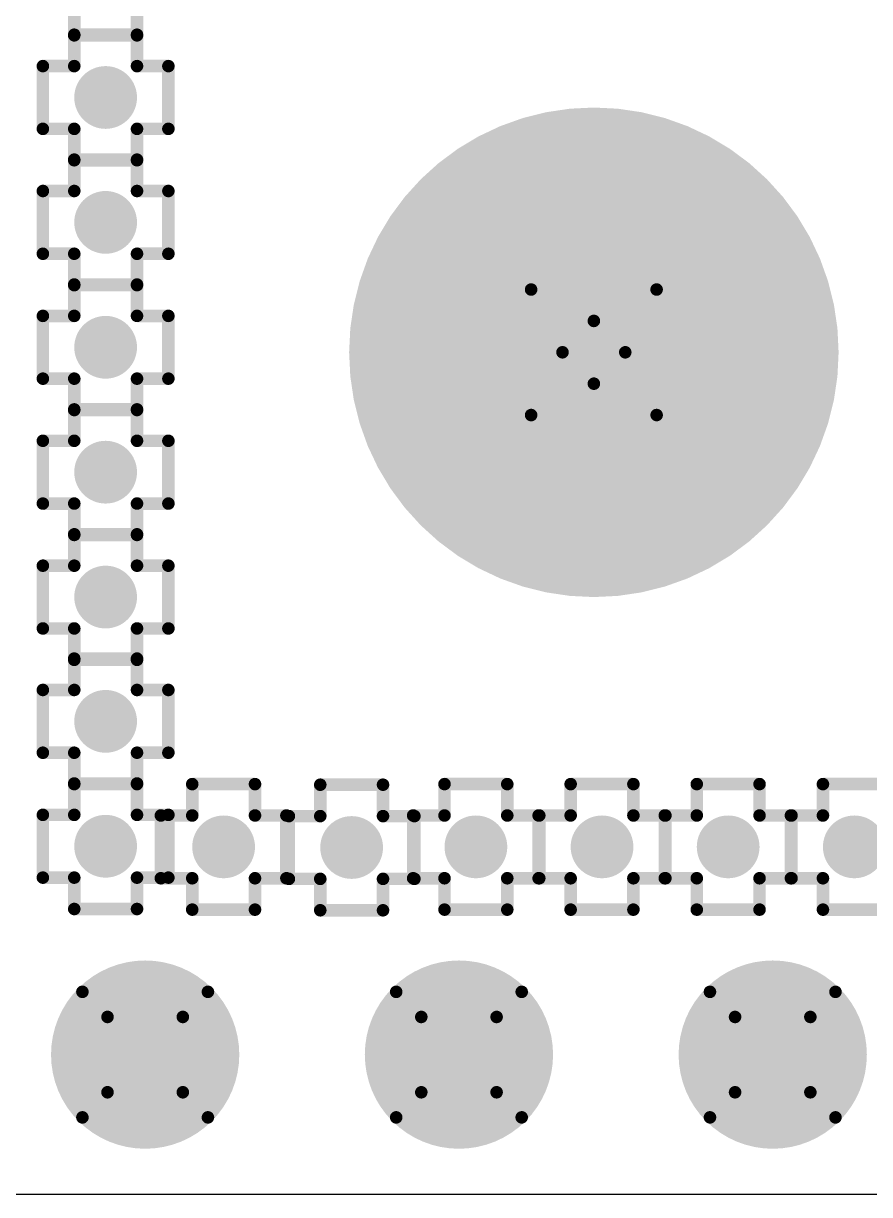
# Model space of a CAD drawing. Header units: millimetres. Extents: x -0.89 to 0.88, y -1.01 to 1.57.
# Drawn here: x 0.6771 to 0.8119, y -0.3217 to -0.1351 of the extents above; entities that cross this region are included whole.
import ezdxf

# ---------------------------------------------------------------- set-up
doc = ezdxf.new("R2010")
doc.units = ezdxf.units.MM
doc.header["$MEASUREMENT"] = 0
for name, color, linetype in [('BottomLayer', 5, 'Continuous'), ('DrillDrawing', 1, 'Continuous'), ('MultiLayer', 9, 'Continuous'), ('PadHoleLayer', 156, 'Continuous'), ('TopLayer', 1, 'Continuous'), ('TopSolder', 216, 'Continuous'), ('ViaHoleLayer', 16, 'Continuous')]:
    doc.layers.add(name, color=color, linetype=linetype)

msp = doc.modelspace()

# ---------------------------------------------------------------- linework, layer by layer
at = {"layer": 'BottomLayer'}
for points, const_width in [([(0.6877, -0.1469, 1), (0.6927, -0.1469, 1)], 0.005), ([(0.7485, -0.1875, 1), (0.7875, -0.1875, 1)], 0.039), ([(0.6877, -0.1668, 1), (0.6927, -0.1668, 1)], 0.005), ([(0.6877, -0.1867, 1), (0.6927, -0.1867, 1)], 0.005), ([(0.6877, -0.2066, 1), (0.6927, -0.2066, 1)], 0.005), ([(0.6877, -0.2265, 1), (0.6927, -0.2265, 1)], 0.005), ([(0.6877, -0.2463, 1), (0.6927, -0.2463, 1)], 0.005), ([(0.6877, -0.2662, 1), (0.6927, -0.2662, 1)], 0.005), ([(0.7065, -0.2663, 1), (0.7115, -0.2663, 1)], 0.005), ([(0.7269, -0.2664, 1), (0.7319, -0.2664, 1)], 0.005), ([(0.7467, -0.2663, 1), (0.7517, -0.2663, 1)], 0.005), ([(0.7668, -0.2663, 1), (0.7718, -0.2663, 1)], 0.005), ([(0.7869, -0.2663, 1), (0.7919, -0.2663, 1)], 0.005), ([(0.807, -0.2663, 1), (0.812, -0.2663, 1)], 0.005), ([(0.689, -0.2994, 1), (0.704, -0.2994, 1)], 0.015), ([(0.739, -0.2994, 1), (0.754, -0.2994, 1)], 0.015), ([(0.789, -0.2994, 1), (0.804, -0.2994, 1)], 0.015)]:
    msp.add_lwpolyline(points, format="xyb", close=True, dxfattribs=dict(at, const_width=const_width))
at = {"layer": 'DrillDrawing', "const_width": 0.002}
for points in [[(0.6852, -0.137), (0.6852, -0.132)], [(0.6952, -0.137), (0.6952, -0.132)], [(0.6852, -0.1419), (0.6852, -0.1369)], [(0.6852, -0.1369), (0.6952, -0.1369)], [(0.6852, -0.137), (0.6952, -0.137)], [(0.6952, -0.1419), (0.6952, -0.1369)], [(0.6802, -0.1519), (0.6802, -0.1419)], [(0.6802, -0.1419), (0.6852, -0.1419)], [(0.6952, -0.1419), (0.7002, -0.1419)], [(0.7002, -0.1519), (0.7002, -0.1419)], [(0.6802, -0.1519), (0.6852, -0.1519)], [(0.6852, -0.1569), (0.6852, -0.1519)], [(0.6952, -0.1519), (0.7002, -0.1519)], [(0.6952, -0.1569), (0.6952, -0.1519)], [(0.6852, -0.1618), (0.6852, -0.1568)], [(0.6852, -0.1568), (0.6952, -0.1568)], [(0.6852, -0.1569), (0.6952, -0.1569)], [(0.6952, -0.1618), (0.6952, -0.1568)], [(0.6802, -0.1718), (0.6802, -0.1618)], [(0.6802, -0.1618), (0.6852, -0.1618)], [(0.6952, -0.1618), (0.7002, -0.1618)], [(0.7002, -0.1718), (0.7002, -0.1618)], [(0.6802, -0.1718), (0.6852, -0.1718)], [(0.6852, -0.1768), (0.6852, -0.1718)], [(0.6952, -0.1718), (0.7002, -0.1718)], [(0.6952, -0.1768), (0.6952, -0.1718)], [(0.6852, -0.1817), (0.6852, -0.1767)], [(0.6852, -0.1767), (0.6952, -0.1767)], [(0.6852, -0.1768), (0.6952, -0.1768)], [(0.6952, -0.1817), (0.6952, -0.1767)], [(0.758, -0.1775), (0.768, -0.1825)], [(0.758, -0.1775), (0.763, -0.1875)], [(0.768, -0.1825), (0.778, -0.1775)], [(0.773, -0.1875), (0.778, -0.1775)], [(0.6802, -0.1917), (0.6802, -0.1817)], [(0.6802, -0.1817), (0.6852, -0.1817)], [(0.6952, -0.1817), (0.7002, -0.1817)], [(0.7002, -0.1917), (0.7002, -0.1817)], [(0.758, -0.1975), (0.763, -0.1875)], [(0.773, -0.1875), (0.778, -0.1975)], [(0.6802, -0.1917), (0.6852, -0.1917)], [(0.6852, -0.1967), (0.6852, -0.1917)], [(0.6952, -0.1917), (0.7002, -0.1917)], [(0.6952, -0.1967), (0.6952, -0.1917)], [(0.758, -0.1975), (0.768, -0.1925)], [(0.768, -0.1925), (0.778, -0.1975)], [(0.6852, -0.2016), (0.6852, -0.1966)], [(0.6852, -0.1966), (0.6952, -0.1966)], [(0.6852, -0.1967), (0.6952, -0.1967)], [(0.6952, -0.2016), (0.6952, -0.1966)], [(0.6802, -0.2116), (0.6802, -0.2016)], [(0.6802, -0.2016), (0.6852, -0.2016)], [(0.6952, -0.2016), (0.7002, -0.2016)], [(0.7002, -0.2116), (0.7002, -0.2016)], [(0.6802, -0.2116), (0.6852, -0.2116)], [(0.6852, -0.2166), (0.6852, -0.2116)], [(0.6952, -0.2116), (0.7002, -0.2116)], [(0.6952, -0.2166), (0.6952, -0.2116)], [(0.6852, -0.2215), (0.6852, -0.2165)], [(0.6852, -0.2165), (0.6952, -0.2165)], [(0.6852, -0.2166), (0.6952, -0.2166)], [(0.6952, -0.2215), (0.6952, -0.2165)], [(0.6802, -0.2315), (0.6802, -0.2215)], [(0.6802, -0.2215), (0.6852, -0.2215)], [(0.6952, -0.2215), (0.7002, -0.2215)], [(0.7002, -0.2315), (0.7002, -0.2215)], [(0.6802, -0.2315), (0.6852, -0.2315)], [(0.6852, -0.2365), (0.6852, -0.2315)], [(0.6952, -0.2315), (0.7002, -0.2315)], [(0.6952, -0.2365), (0.6952, -0.2315)], [(0.6852, -0.2413), (0.6852, -0.2363)], [(0.6852, -0.2363), (0.6952, -0.2363)], [(0.6852, -0.2365), (0.6952, -0.2365)], [(0.6952, -0.2413), (0.6952, -0.2363)], [(0.6802, -0.2513), (0.6802, -0.2413)], [(0.6802, -0.2413), (0.6852, -0.2413)], [(0.6952, -0.2413), (0.7002, -0.2413)], [(0.7002, -0.2513), (0.7002, -0.2413)], [(0.6802, -0.2513), (0.6852, -0.2513)], [(0.6852, -0.2563), (0.6852, -0.2513)], [(0.6952, -0.2513), (0.7002, -0.2513)], [(0.6952, -0.2563), (0.6952, -0.2513)], [(0.6852, -0.2612), (0.6852, -0.2562)], [(0.6852, -0.2562), (0.6952, -0.2562)], [(0.6852, -0.2563), (0.6952, -0.2563)], [(0.6952, -0.2612), (0.6952, -0.2562)], [(0.704, -0.2613), (0.704, -0.2563)], [(0.704, -0.2563), (0.714, -0.2563)], [(0.714, -0.2613), (0.714, -0.2563)], [(0.7244, -0.2614), (0.7244, -0.2564)], [(0.7244, -0.2564), (0.7344, -0.2564)], [(0.7344, -0.2614), (0.7344, -0.2564)], [(0.7442, -0.2613), (0.7442, -0.2563)], [(0.7442, -0.2563), (0.7542, -0.2563)], [(0.7542, -0.2613), (0.7542, -0.2563)], [(0.7643, -0.2613), (0.7643, -0.2563)], [(0.7643, -0.2563), (0.7743, -0.2563)], [(0.7743, -0.2613), (0.7743, -0.2563)], [(0.7844, -0.2613), (0.7844, -0.2563)], [(0.7844, -0.2563), (0.7944, -0.2563)], [(0.7944, -0.2613), (0.7944, -0.2563)], [(0.8045, -0.2613), (0.8045, -0.2563)], [(0.8045, -0.2563), (0.8145, -0.2563)], [(0.6802, -0.2712), (0.6802, -0.2612)], [(0.6802, -0.2612), (0.6852, -0.2612)], [(0.6952, -0.2612), (0.7002, -0.2612)], [(0.699, -0.2713), (0.699, -0.2613)], [(0.699, -0.2613), (0.704, -0.2613)], [(0.7002, -0.2712), (0.7002, -0.2612)], [(0.714, -0.2613), (0.719, -0.2613)], [(0.719, -0.2713), (0.719, -0.2613)], [(0.7194, -0.2714), (0.7194, -0.2614)], [(0.7194, -0.2614), (0.7244, -0.2614)], [(0.7344, -0.2614), (0.7394, -0.2614)], [(0.7392, -0.2713), (0.7392, -0.2613)], [(0.7392, -0.2613), (0.7442, -0.2613)], [(0.7394, -0.2714), (0.7394, -0.2614)], [(0.7542, -0.2613), (0.7592, -0.2613)], [(0.7592, -0.2713), (0.7592, -0.2613)], [(0.7593, -0.2713), (0.7593, -0.2613)], [(0.7593, -0.2613), (0.7643, -0.2613)], [(0.7743, -0.2613), (0.7793, -0.2613)], [(0.7793, -0.2713), (0.7793, -0.2613)], [(0.7794, -0.2713), (0.7794, -0.2613)], [(0.7794, -0.2613), (0.7844, -0.2613)], [(0.7944, -0.2613), (0.7994, -0.2613)], [(0.7994, -0.2713), (0.7994, -0.2613)], [(0.7995, -0.2713), (0.7995, -0.2613)], [(0.7995, -0.2613), (0.8045, -0.2613)], [(0.6802, -0.2712), (0.6852, -0.2712)], [(0.6852, -0.2762), (0.6852, -0.2712)], [(0.6952, -0.2712), (0.7002, -0.2712)], [(0.6952, -0.2762), (0.6952, -0.2712)], [(0.699, -0.2713), (0.704, -0.2713)], [(0.704, -0.2763), (0.704, -0.2713)], [(0.714, -0.2713), (0.719, -0.2713)], [(0.714, -0.2763), (0.714, -0.2713)], [(0.7194, -0.2714), (0.7244, -0.2714)], [(0.7244, -0.2764), (0.7244, -0.2714)], [(0.7344, -0.2714), (0.7394, -0.2714)], [(0.7344, -0.2764), (0.7344, -0.2714)], [(0.7392, -0.2713), (0.7442, -0.2713)], [(0.7442, -0.2763), (0.7442, -0.2713)], [(0.7542, -0.2713), (0.7592, -0.2713)], [(0.7542, -0.2763), (0.7542, -0.2713)], [(0.7593, -0.2713), (0.7643, -0.2713)], [(0.7643, -0.2763), (0.7643, -0.2713)], [(0.7743, -0.2713), (0.7793, -0.2713)], [(0.7743, -0.2763), (0.7743, -0.2713)], [(0.7794, -0.2713), (0.7844, -0.2713)], [(0.7844, -0.2763), (0.7844, -0.2713)], [(0.7944, -0.2713), (0.7994, -0.2713)], [(0.7944, -0.2763), (0.7944, -0.2713)], [(0.7995, -0.2713), (0.8045, -0.2713)], [(0.8045, -0.2763), (0.8045, -0.2713)], [(0.6852, -0.2762), (0.6952, -0.2762)], [(0.704, -0.2763), (0.714, -0.2763)], [(0.7244, -0.2764), (0.7344, -0.2764)], [(0.7442, -0.2763), (0.7542, -0.2763)], [(0.7643, -0.2763), (0.7743, -0.2763)], [(0.7844, -0.2763), (0.7944, -0.2763)], [(0.8045, -0.2763), (0.8145, -0.2763)], [(0.6865, -0.2894), (0.7065, -0.2894)], [(0.6865, -0.3094), (0.6865, -0.2894)], [(0.7065, -0.3094), (0.7065, -0.2894)], [(0.7365, -0.2894), (0.7565, -0.2894)], [(0.7365, -0.3094), (0.7365, -0.2894)], [(0.7565, -0.3094), (0.7565, -0.2894)], [(0.7865, -0.2894), (0.8065, -0.2894)], [(0.7865, -0.3094), (0.7865, -0.2894)], [(0.8065, -0.3094), (0.8065, -0.2894)], [(0.6905, -0.2934), (0.7025, -0.2934)], [(0.6905, -0.3054), (0.6905, -0.2934)], [(0.7025, -0.3054), (0.7025, -0.2934)], [(0.7405, -0.2934), (0.7525, -0.2934)], [(0.7405, -0.3054), (0.7405, -0.2934)], [(0.7525, -0.3054), (0.7525, -0.2934)], [(0.7905, -0.2934), (0.8025, -0.2934)], [(0.7905, -0.3054), (0.7905, -0.2934)], [(0.8025, -0.3054), (0.8025, -0.2934)], [(0.6905, -0.3054), (0.7025, -0.3054)], [(0.7405, -0.3054), (0.7525, -0.3054)], [(0.7905, -0.3054), (0.8025, -0.3054)], [(0.6865, -0.3094), (0.7065, -0.3094)], [(0.7365, -0.3094), (0.7565, -0.3094)], [(0.7865, -0.3094), (0.8065, -0.3094)]]:
    msp.add_lwpolyline(points, dxfattribs=at)
at = {"layer": 'DrillDrawing', "const_width": 0.001}
for points in [[(0.6847, -0.1369, 1), (0.6857, -0.1369, 1)], [(0.6847, -0.1369, 1), (0.6857, -0.1369, 1)], [(0.6847, -0.137, 1), (0.6857, -0.137, 1)], [(0.6847, -0.137, 1), (0.6857, -0.137, 1)], [(0.6947, -0.1369, 1), (0.6957, -0.1369, 1)], [(0.6947, -0.1369, 1), (0.6957, -0.1369, 1)], [(0.6947, -0.137, 1), (0.6957, -0.137, 1)], [(0.6947, -0.137, 1), (0.6957, -0.137, 1)], [(0.6797, -0.1419, 1), (0.6807, -0.1419, 1)], [(0.6797, -0.1419, 1), (0.6807, -0.1419, 1)], [(0.6847, -0.1419, 1), (0.6857, -0.1419, 1)], [(0.6847, -0.1419, 1), (0.6857, -0.1419, 1)], [(0.6947, -0.1419, 1), (0.6957, -0.1419, 1)], [(0.6947, -0.1419, 1), (0.6957, -0.1419, 1)], [(0.6997, -0.1419, 1), (0.7007, -0.1419, 1)], [(0.6997, -0.1419, 1), (0.7007, -0.1419, 1)], [(0.6797, -0.1519, 1), (0.6807, -0.1519, 1)], [(0.6797, -0.1519, 1), (0.6807, -0.1519, 1)], [(0.6847, -0.1519, 1), (0.6857, -0.1519, 1)], [(0.6847, -0.1519, 1), (0.6857, -0.1519, 1)], [(0.6947, -0.1519, 1), (0.6957, -0.1519, 1)], [(0.6947, -0.1519, 1), (0.6957, -0.1519, 1)], [(0.6997, -0.1519, 1), (0.7007, -0.1519, 1)], [(0.6997, -0.1519, 1), (0.7007, -0.1519, 1)], [(0.6847, -0.1568, 1), (0.6857, -0.1568, 1)], [(0.6847, -0.1568, 1), (0.6857, -0.1568, 1)], [(0.6847, -0.1569, 1), (0.6857, -0.1569, 1)], [(0.6847, -0.1569, 1), (0.6857, -0.1569, 1)], [(0.6947, -0.1568, 1), (0.6957, -0.1568, 1)], [(0.6947, -0.1568, 1), (0.6957, -0.1568, 1)], [(0.6947, -0.1569, 1), (0.6957, -0.1569, 1)], [(0.6947, -0.1569, 1), (0.6957, -0.1569, 1)], [(0.6797, -0.1618, 1), (0.6807, -0.1618, 1)], [(0.6797, -0.1618, 1), (0.6807, -0.1618, 1)], [(0.6847, -0.1618, 1), (0.6857, -0.1618, 1)], [(0.6847, -0.1618, 1), (0.6857, -0.1618, 1)], [(0.6947, -0.1618, 1), (0.6957, -0.1618, 1)], [(0.6947, -0.1618, 1), (0.6957, -0.1618, 1)], [(0.6997, -0.1618, 1), (0.7007, -0.1618, 1)], [(0.6997, -0.1618, 1), (0.7007, -0.1618, 1)], [(0.6797, -0.1718, 1), (0.6807, -0.1718, 1)], [(0.6797, -0.1718, 1), (0.6807, -0.1718, 1)], [(0.6847, -0.1718, 1), (0.6857, -0.1718, 1)], [(0.6847, -0.1718, 1), (0.6857, -0.1718, 1)], [(0.6947, -0.1718, 1), (0.6957, -0.1718, 1)], [(0.6947, -0.1718, 1), (0.6957, -0.1718, 1)], [(0.6997, -0.1718, 1), (0.7007, -0.1718, 1)], [(0.6997, -0.1718, 1), (0.7007, -0.1718, 1)], [(0.6847, -0.1767, 1), (0.6857, -0.1767, 1)], [(0.6847, -0.1767, 1), (0.6857, -0.1767, 1)], [(0.6847, -0.1768, 1), (0.6857, -0.1768, 1)], [(0.6847, -0.1768, 1), (0.6857, -0.1768, 1)], [(0.6947, -0.1767, 1), (0.6957, -0.1767, 1)], [(0.6947, -0.1767, 1), (0.6957, -0.1767, 1)], [(0.6947, -0.1768, 1), (0.6957, -0.1768, 1)], [(0.6947, -0.1768, 1), (0.6957, -0.1768, 1)], [(0.7575, -0.1775, 1), (0.7585, -0.1775, 1)], [(0.7575, -0.1775, 1), (0.7585, -0.1775, 1)], [(0.7775, -0.1775, 1), (0.7785, -0.1775, 1)], [(0.7775, -0.1775, 1), (0.7785, -0.1775, 1)], [(0.6797, -0.1817, 1), (0.6807, -0.1817, 1)], [(0.6797, -0.1817, 1), (0.6807, -0.1817, 1)], [(0.6847, -0.1817, 1), (0.6857, -0.1817, 1)], [(0.6847, -0.1817, 1), (0.6857, -0.1817, 1)], [(0.6947, -0.1817, 1), (0.6957, -0.1817, 1)], [(0.6947, -0.1817, 1), (0.6957, -0.1817, 1)], [(0.6997, -0.1817, 1), (0.7007, -0.1817, 1)], [(0.6997, -0.1817, 1), (0.7007, -0.1817, 1)], [(0.7675, -0.1825, 1), (0.7685, -0.1825, 1)], [(0.7675, -0.1825, 1), (0.7685, -0.1825, 1)], [(0.7625, -0.1875, 1), (0.7635, -0.1875, 1)], [(0.7625, -0.1875, 1), (0.7635, -0.1875, 1)], [(0.7725, -0.1875, 1), (0.7735, -0.1875, 1)], [(0.7725, -0.1875, 1), (0.7735, -0.1875, 1)], [(0.6797, -0.1917, 1), (0.6807, -0.1917, 1)], [(0.6797, -0.1917, 1), (0.6807, -0.1917, 1)], [(0.6847, -0.1917, 1), (0.6857, -0.1917, 1)], [(0.6847, -0.1917, 1), (0.6857, -0.1917, 1)], [(0.6947, -0.1917, 1), (0.6957, -0.1917, 1)], [(0.6947, -0.1917, 1), (0.6957, -0.1917, 1)], [(0.6997, -0.1917, 1), (0.7007, -0.1917, 1)], [(0.6997, -0.1917, 1), (0.7007, -0.1917, 1)], [(0.7675, -0.1925, 1), (0.7685, -0.1925, 1)], [(0.7675, -0.1925, 1), (0.7685, -0.1925, 1)], [(0.6847, -0.1966, 1), (0.6857, -0.1966, 1)], [(0.6847, -0.1966, 1), (0.6857, -0.1966, 1)], [(0.6847, -0.1967, 1), (0.6857, -0.1967, 1)], [(0.6847, -0.1967, 1), (0.6857, -0.1967, 1)], [(0.6947, -0.1966, 1), (0.6957, -0.1966, 1)], [(0.6947, -0.1966, 1), (0.6957, -0.1966, 1)], [(0.6947, -0.1967, 1), (0.6957, -0.1967, 1)], [(0.6947, -0.1967, 1), (0.6957, -0.1967, 1)], [(0.7575, -0.1975, 1), (0.7585, -0.1975, 1)], [(0.7575, -0.1975, 1), (0.7585, -0.1975, 1)], [(0.7775, -0.1975, 1), (0.7785, -0.1975, 1)], [(0.7775, -0.1975, 1), (0.7785, -0.1975, 1)], [(0.6797, -0.2016, 1), (0.6807, -0.2016, 1)], [(0.6797, -0.2016, 1), (0.6807, -0.2016, 1)], [(0.6847, -0.2016, 1), (0.6857, -0.2016, 1)], [(0.6847, -0.2016, 1), (0.6857, -0.2016, 1)], [(0.6947, -0.2016, 1), (0.6957, -0.2016, 1)], [(0.6947, -0.2016, 1), (0.6957, -0.2016, 1)], [(0.6997, -0.2016, 1), (0.7007, -0.2016, 1)], [(0.6997, -0.2016, 1), (0.7007, -0.2016, 1)], [(0.6797, -0.2116, 1), (0.6807, -0.2116, 1)], [(0.6797, -0.2116, 1), (0.6807, -0.2116, 1)], [(0.6847, -0.2116, 1), (0.6857, -0.2116, 1)], [(0.6847, -0.2116, 1), (0.6857, -0.2116, 1)], [(0.6947, -0.2116, 1), (0.6957, -0.2116, 1)], [(0.6947, -0.2116, 1), (0.6957, -0.2116, 1)], [(0.6997, -0.2116, 1), (0.7007, -0.2116, 1)], [(0.6997, -0.2116, 1), (0.7007, -0.2116, 1)], [(0.6847, -0.2165, 1), (0.6857, -0.2165, 1)], [(0.6847, -0.2165, 1), (0.6857, -0.2165, 1)], [(0.6847, -0.2166, 1), (0.6857, -0.2166, 1)], [(0.6847, -0.2166, 1), (0.6857, -0.2166, 1)], [(0.6947, -0.2165, 1), (0.6957, -0.2165, 1)], [(0.6947, -0.2165, 1), (0.6957, -0.2165, 1)], [(0.6947, -0.2166, 1), (0.6957, -0.2166, 1)], [(0.6947, -0.2166, 1), (0.6957, -0.2166, 1)], [(0.6797, -0.2215, 1), (0.6807, -0.2215, 1)], [(0.6797, -0.2215, 1), (0.6807, -0.2215, 1)], [(0.6847, -0.2215, 1), (0.6857, -0.2215, 1)], [(0.6847, -0.2215, 1), (0.6857, -0.2215, 1)], [(0.6947, -0.2215, 1), (0.6957, -0.2215, 1)], [(0.6947, -0.2215, 1), (0.6957, -0.2215, 1)], [(0.6997, -0.2215, 1), (0.7007, -0.2215, 1)], [(0.6997, -0.2215, 1), (0.7007, -0.2215, 1)], [(0.6797, -0.2315, 1), (0.6807, -0.2315, 1)], [(0.6797, -0.2315, 1), (0.6807, -0.2315, 1)], [(0.6847, -0.2315, 1), (0.6857, -0.2315, 1)], [(0.6847, -0.2315, 1), (0.6857, -0.2315, 1)], [(0.6947, -0.2315, 1), (0.6957, -0.2315, 1)], [(0.6947, -0.2315, 1), (0.6957, -0.2315, 1)], [(0.6997, -0.2315, 1), (0.7007, -0.2315, 1)], [(0.6997, -0.2315, 1), (0.7007, -0.2315, 1)], [(0.6847, -0.2363, 1), (0.6857, -0.2363, 1)], [(0.6847, -0.2363, 1), (0.6857, -0.2363, 1)], [(0.6847, -0.2365, 1), (0.6857, -0.2365, 1)], [(0.6847, -0.2365, 1), (0.6857, -0.2365, 1)], [(0.6947, -0.2363, 1), (0.6957, -0.2363, 1)], [(0.6947, -0.2363, 1), (0.6957, -0.2363, 1)], [(0.6947, -0.2365, 1), (0.6957, -0.2365, 1)], [(0.6947, -0.2365, 1), (0.6957, -0.2365, 1)], [(0.6797, -0.2413, 1), (0.6807, -0.2413, 1)], [(0.6797, -0.2413, 1), (0.6807, -0.2413, 1)], [(0.6847, -0.2413, 1), (0.6857, -0.2413, 1)], [(0.6847, -0.2413, 1), (0.6857, -0.2413, 1)], [(0.6947, -0.2413, 1), (0.6957, -0.2413, 1)], [(0.6947, -0.2413, 1), (0.6957, -0.2413, 1)], [(0.6997, -0.2413, 1), (0.7007, -0.2413, 1)], [(0.6997, -0.2413, 1), (0.7007, -0.2413, 1)], [(0.6797, -0.2513, 1), (0.6807, -0.2513, 1)], [(0.6797, -0.2513, 1), (0.6807, -0.2513, 1)], [(0.6847, -0.2513, 1), (0.6857, -0.2513, 1)], [(0.6847, -0.2513, 1), (0.6857, -0.2513, 1)], [(0.6947, -0.2513, 1), (0.6957, -0.2513, 1)], [(0.6947, -0.2513, 1), (0.6957, -0.2513, 1)], [(0.6997, -0.2513, 1), (0.7007, -0.2513, 1)], [(0.6997, -0.2513, 1), (0.7007, -0.2513, 1)], [(0.6847, -0.2562, 1), (0.6857, -0.2562, 1)], [(0.6847, -0.2562, 1), (0.6857, -0.2562, 1)], [(0.6847, -0.2563, 1), (0.6857, -0.2563, 1)], [(0.6847, -0.2563, 1), (0.6857, -0.2563, 1)], [(0.6947, -0.2562, 1), (0.6957, -0.2562, 1)], [(0.6947, -0.2562, 1), (0.6957, -0.2562, 1)], [(0.6947, -0.2563, 1), (0.6957, -0.2563, 1)], [(0.6947, -0.2563, 1), (0.6957, -0.2563, 1)], [(0.7035, -0.2563, 1), (0.7045, -0.2563, 1)], [(0.7035, -0.2563, 1), (0.7045, -0.2563, 1)], [(0.7135, -0.2563, 1), (0.7145, -0.2563, 1)], [(0.7135, -0.2563, 1), (0.7145, -0.2563, 1)], [(0.7239, -0.2564, 1), (0.7249, -0.2564, 1)], [(0.7239, -0.2564, 1), (0.7249, -0.2564, 1)], [(0.7339, -0.2564, 1), (0.7349, -0.2564, 1)], [(0.7339, -0.2564, 1), (0.7349, -0.2564, 1)], [(0.7437, -0.2563, 1), (0.7447, -0.2563, 1)], [(0.7437, -0.2563, 1), (0.7447, -0.2563, 1)], [(0.7537, -0.2563, 1), (0.7547, -0.2563, 1)], [(0.7537, -0.2563, 1), (0.7547, -0.2563, 1)], [(0.7638, -0.2563, 1), (0.7648, -0.2563, 1)], [(0.7638, -0.2563, 1), (0.7648, -0.2563, 1)], [(0.7738, -0.2563, 1), (0.7748, -0.2563, 1)], [(0.7738, -0.2563, 1), (0.7748, -0.2563, 1)], [(0.7839, -0.2563, 1), (0.7849, -0.2563, 1)], [(0.7839, -0.2563, 1), (0.7849, -0.2563, 1)], [(0.7939, -0.2563, 1), (0.7949, -0.2563, 1)], [(0.7939, -0.2563, 1), (0.7949, -0.2563, 1)], [(0.804, -0.2563, 1), (0.805, -0.2563, 1)], [(0.804, -0.2563, 1), (0.805, -0.2563, 1)], [(0.6797, -0.2612, 1), (0.6807, -0.2612, 1)], [(0.6797, -0.2612, 1), (0.6807, -0.2612, 1)], [(0.6847, -0.2612, 1), (0.6857, -0.2612, 1)], [(0.6847, -0.2612, 1), (0.6857, -0.2612, 1)], [(0.6947, -0.2612, 1), (0.6957, -0.2612, 1)], [(0.6947, -0.2612, 1), (0.6957, -0.2612, 1)], [(0.6985, -0.2613, 1), (0.6995, -0.2613, 1)], [(0.6985, -0.2613, 1), (0.6995, -0.2613, 1)], [(0.6997, -0.2612, 1), (0.7007, -0.2612, 1)], [(0.6997, -0.2612, 1), (0.7007, -0.2612, 1)], [(0.7035, -0.2613, 1), (0.7045, -0.2613, 1)], [(0.7035, -0.2613, 1), (0.7045, -0.2613, 1)], [(0.7135, -0.2613, 1), (0.7145, -0.2613, 1)], [(0.7135, -0.2613, 1), (0.7145, -0.2613, 1)], [(0.7185, -0.2613, 1), (0.7195, -0.2613, 1)], [(0.7185, -0.2613, 1), (0.7195, -0.2613, 1)], [(0.7189, -0.2614, 1), (0.7199, -0.2614, 1)], [(0.7189, -0.2614, 1), (0.7199, -0.2614, 1)], [(0.7239, -0.2614, 1), (0.7249, -0.2614, 1)], [(0.7239, -0.2614, 1), (0.7249, -0.2614, 1)], [(0.7339, -0.2614, 1), (0.7349, -0.2614, 1)], [(0.7339, -0.2614, 1), (0.7349, -0.2614, 1)], [(0.7387, -0.2613, 1), (0.7397, -0.2613, 1)], [(0.7387, -0.2613, 1), (0.7397, -0.2613, 1)], [(0.7389, -0.2614, 1), (0.7399, -0.2614, 1)], [(0.7389, -0.2614, 1), (0.7399, -0.2614, 1)], [(0.7437, -0.2613, 1), (0.7447, -0.2613, 1)], [(0.7437, -0.2613, 1), (0.7447, -0.2613, 1)], [(0.7537, -0.2613, 1), (0.7547, -0.2613, 1)], [(0.7537, -0.2613, 1), (0.7547, -0.2613, 1)], [(0.7587, -0.2613, 1), (0.7597, -0.2613, 1)], [(0.7587, -0.2613, 1), (0.7597, -0.2613, 1)], [(0.7588, -0.2613, 1), (0.7598, -0.2613, 1)], [(0.7588, -0.2613, 1), (0.7598, -0.2613, 1)], [(0.7638, -0.2613, 1), (0.7648, -0.2613, 1)], [(0.7638, -0.2613, 1), (0.7648, -0.2613, 1)], [(0.7738, -0.2613, 1), (0.7748, -0.2613, 1)], [(0.7738, -0.2613, 1), (0.7748, -0.2613, 1)], [(0.7788, -0.2613, 1), (0.7798, -0.2613, 1)], [(0.7788, -0.2613, 1), (0.7798, -0.2613, 1)], [(0.7789, -0.2613, 1), (0.7799, -0.2613, 1)], [(0.7789, -0.2613, 1), (0.7799, -0.2613, 1)], [(0.7839, -0.2613, 1), (0.7849, -0.2613, 1)], [(0.7839, -0.2613, 1), (0.7849, -0.2613, 1)], [(0.7939, -0.2613, 1), (0.7949, -0.2613, 1)], [(0.7939, -0.2613, 1), (0.7949, -0.2613, 1)], [(0.7989, -0.2613, 1), (0.7999, -0.2613, 1)], [(0.7989, -0.2613, 1), (0.7999, -0.2613, 1)], [(0.799, -0.2613, 1), (0.8, -0.2613, 1)], [(0.799, -0.2613, 1), (0.8, -0.2613, 1)], [(0.804, -0.2613, 1), (0.805, -0.2613, 1)], [(0.804, -0.2613, 1), (0.805, -0.2613, 1)], [(0.6797, -0.2712, 1), (0.6807, -0.2712, 1)], [(0.6797, -0.2712, 1), (0.6807, -0.2712, 1)], [(0.6847, -0.2712, 1), (0.6857, -0.2712, 1)], [(0.6847, -0.2712, 1), (0.6857, -0.2712, 1)], [(0.6947, -0.2712, 1), (0.6957, -0.2712, 1)], [(0.6947, -0.2712, 1), (0.6957, -0.2712, 1)], [(0.6985, -0.2713, 1), (0.6995, -0.2713, 1)], [(0.6985, -0.2713, 1), (0.6995, -0.2713, 1)], [(0.6997, -0.2712, 1), (0.7007, -0.2712, 1)], [(0.6997, -0.2712, 1), (0.7007, -0.2712, 1)], [(0.7035, -0.2713, 1), (0.7045, -0.2713, 1)], [(0.7035, -0.2713, 1), (0.7045, -0.2713, 1)], [(0.7135, -0.2713, 1), (0.7145, -0.2713, 1)], [(0.7135, -0.2713, 1), (0.7145, -0.2713, 1)], [(0.7185, -0.2713, 1), (0.7195, -0.2713, 1)], [(0.7185, -0.2713, 1), (0.7195, -0.2713, 1)], [(0.7189, -0.2714, 1), (0.7199, -0.2714, 1)], [(0.7189, -0.2714, 1), (0.7199, -0.2714, 1)], [(0.7239, -0.2714, 1), (0.7249, -0.2714, 1)], [(0.7239, -0.2714, 1), (0.7249, -0.2714, 1)], [(0.7339, -0.2714, 1), (0.7349, -0.2714, 1)], [(0.7339, -0.2714, 1), (0.7349, -0.2714, 1)], [(0.7387, -0.2713, 1), (0.7397, -0.2713, 1)], [(0.7387, -0.2713, 1), (0.7397, -0.2713, 1)], [(0.7389, -0.2714, 1), (0.7399, -0.2714, 1)], [(0.7389, -0.2714, 1), (0.7399, -0.2714, 1)], [(0.7437, -0.2713, 1), (0.7447, -0.2713, 1)], [(0.7437, -0.2713, 1), (0.7447, -0.2713, 1)], [(0.7537, -0.2713, 1), (0.7547, -0.2713, 1)], [(0.7537, -0.2713, 1), (0.7547, -0.2713, 1)], [(0.7587, -0.2713, 1), (0.7597, -0.2713, 1)], [(0.7587, -0.2713, 1), (0.7597, -0.2713, 1)], [(0.7588, -0.2713, 1), (0.7598, -0.2713, 1)], [(0.7588, -0.2713, 1), (0.7598, -0.2713, 1)], [(0.7638, -0.2713, 1), (0.7648, -0.2713, 1)], [(0.7638, -0.2713, 1), (0.7648, -0.2713, 1)], [(0.7738, -0.2713, 1), (0.7748, -0.2713, 1)], [(0.7738, -0.2713, 1), (0.7748, -0.2713, 1)], [(0.7788, -0.2713, 1), (0.7798, -0.2713, 1)], [(0.7788, -0.2713, 1), (0.7798, -0.2713, 1)], [(0.7789, -0.2713, 1), (0.7799, -0.2713, 1)], [(0.7789, -0.2713, 1), (0.7799, -0.2713, 1)], [(0.7839, -0.2713, 1), (0.7849, -0.2713, 1)], [(0.7839, -0.2713, 1), (0.7849, -0.2713, 1)], [(0.7939, -0.2713, 1), (0.7949, -0.2713, 1)], [(0.7939, -0.2713, 1), (0.7949, -0.2713, 1)], [(0.7989, -0.2713, 1), (0.7999, -0.2713, 1)], [(0.7989, -0.2713, 1), (0.7999, -0.2713, 1)], [(0.799, -0.2713, 1), (0.8, -0.2713, 1)], [(0.799, -0.2713, 1), (0.8, -0.2713, 1)], [(0.804, -0.2713, 1), (0.805, -0.2713, 1)], [(0.804, -0.2713, 1), (0.805, -0.2713, 1)], [(0.6847, -0.2762, 1), (0.6857, -0.2762, 1)], [(0.6847, -0.2762, 1), (0.6857, -0.2762, 1)], [(0.6947, -0.2762, 1), (0.6957, -0.2762, 1)], [(0.6947, -0.2762, 1), (0.6957, -0.2762, 1)], [(0.7035, -0.2763, 1), (0.7045, -0.2763, 1)], [(0.7035, -0.2763, 1), (0.7045, -0.2763, 1)], [(0.7135, -0.2763, 1), (0.7145, -0.2763, 1)], [(0.7135, -0.2763, 1), (0.7145, -0.2763, 1)], [(0.7239, -0.2764, 1), (0.7249, -0.2764, 1)], [(0.7239, -0.2764, 1), (0.7249, -0.2764, 1)], [(0.7339, -0.2764, 1), (0.7349, -0.2764, 1)], [(0.7339, -0.2764, 1), (0.7349, -0.2764, 1)], [(0.7437, -0.2763, 1), (0.7447, -0.2763, 1)], [(0.7437, -0.2763, 1), (0.7447, -0.2763, 1)], [(0.7537, -0.2763, 1), (0.7547, -0.2763, 1)], [(0.7537, -0.2763, 1), (0.7547, -0.2763, 1)], [(0.7638, -0.2763, 1), (0.7648, -0.2763, 1)], [(0.7638, -0.2763, 1), (0.7648, -0.2763, 1)], [(0.7738, -0.2763, 1), (0.7748, -0.2763, 1)], [(0.7738, -0.2763, 1), (0.7748, -0.2763, 1)], [(0.7839, -0.2763, 1), (0.7849, -0.2763, 1)], [(0.7839, -0.2763, 1), (0.7849, -0.2763, 1)], [(0.7939, -0.2763, 1), (0.7949, -0.2763, 1)], [(0.7939, -0.2763, 1), (0.7949, -0.2763, 1)], [(0.804, -0.2763, 1), (0.805, -0.2763, 1)], [(0.804, -0.2763, 1), (0.805, -0.2763, 1)], [(0.686, -0.2894, 1), (0.687, -0.2894, 1)], [(0.686, -0.2894, 1), (0.687, -0.2894, 1)], [(0.706, -0.2894, 1), (0.707, -0.2894, 1)], [(0.706, -0.2894, 1), (0.707, -0.2894, 1)], [(0.736, -0.2894, 1), (0.737, -0.2894, 1)], [(0.736, -0.2894, 1), (0.737, -0.2894, 1)], [(0.756, -0.2894, 1), (0.757, -0.2894, 1)], [(0.756, -0.2894, 1), (0.757, -0.2894, 1)], [(0.786, -0.2894, 1), (0.787, -0.2894, 1)], [(0.786, -0.2894, 1), (0.787, -0.2894, 1)], [(0.806, -0.2894, 1), (0.807, -0.2894, 1)], [(0.806, -0.2894, 1), (0.807, -0.2894, 1)], [(0.69, -0.2934, 1), (0.691, -0.2934, 1)], [(0.69, -0.2934, 1), (0.691, -0.2934, 1)], [(0.702, -0.2934, 1), (0.703, -0.2934, 1)], [(0.702, -0.2934, 1), (0.703, -0.2934, 1)], [(0.74, -0.2934, 1), (0.741, -0.2934, 1)], [(0.74, -0.2934, 1), (0.741, -0.2934, 1)], [(0.752, -0.2934, 1), (0.753, -0.2934, 1)], [(0.752, -0.2934, 1), (0.753, -0.2934, 1)], [(0.79, -0.2934, 1), (0.791, -0.2934, 1)], [(0.79, -0.2934, 1), (0.791, -0.2934, 1)], [(0.802, -0.2934, 1), (0.803, -0.2934, 1)], [(0.802, -0.2934, 1), (0.803, -0.2934, 1)], [(0.69, -0.3054, 1), (0.691, -0.3054, 1)], [(0.69, -0.3054, 1), (0.691, -0.3054, 1)], [(0.702, -0.3054, 1), (0.703, -0.3054, 1)], [(0.702, -0.3054, 1), (0.703, -0.3054, 1)], [(0.74, -0.3054, 1), (0.741, -0.3054, 1)], [(0.74, -0.3054, 1), (0.741, -0.3054, 1)], [(0.752, -0.3054, 1), (0.753, -0.3054, 1)], [(0.752, -0.3054, 1), (0.753, -0.3054, 1)], [(0.79, -0.3054, 1), (0.791, -0.3054, 1)], [(0.79, -0.3054, 1), (0.791, -0.3054, 1)], [(0.802, -0.3054, 1), (0.803, -0.3054, 1)], [(0.802, -0.3054, 1), (0.803, -0.3054, 1)], [(0.686, -0.3094, 1), (0.687, -0.3094, 1)], [(0.686, -0.3094, 1), (0.687, -0.3094, 1)], [(0.706, -0.3094, 1), (0.707, -0.3094, 1)], [(0.706, -0.3094, 1), (0.707, -0.3094, 1)], [(0.736, -0.3094, 1), (0.737, -0.3094, 1)], [(0.736, -0.3094, 1), (0.737, -0.3094, 1)], [(0.756, -0.3094, 1), (0.757, -0.3094, 1)], [(0.756, -0.3094, 1), (0.757, -0.3094, 1)], [(0.786, -0.3094, 1), (0.787, -0.3094, 1)], [(0.786, -0.3094, 1), (0.787, -0.3094, 1)], [(0.806, -0.3094, 1), (0.807, -0.3094, 1)], [(0.806, -0.3094, 1), (0.807, -0.3094, 1)]]:
    msp.add_lwpolyline(points, format="xyb", close=True, dxfattribs=at)
at = {"layer": 'MultiLayer'}
for points, const_width in [([(0.6877, -0.1469, 1), (0.6927, -0.1469, 1)], 0.005), ([(0.7485, -0.1875, 1), (0.7875, -0.1875, 1)], 0.039), ([(0.6877, -0.1668, 1), (0.6927, -0.1668, 1)], 0.005), ([(0.6877, -0.1867, 1), (0.6927, -0.1867, 1)], 0.005), ([(0.6877, -0.2066, 1), (0.6927, -0.2066, 1)], 0.005), ([(0.6877, -0.2265, 1), (0.6927, -0.2265, 1)], 0.005), ([(0.6877, -0.2463, 1), (0.6927, -0.2463, 1)], 0.005), ([(0.6877, -0.2662, 1), (0.6927, -0.2662, 1)], 0.005), ([(0.7065, -0.2663, 1), (0.7115, -0.2663, 1)], 0.005), ([(0.7269, -0.2664, 1), (0.7319, -0.2664, 1)], 0.005), ([(0.7467, -0.2663, 1), (0.7517, -0.2663, 1)], 0.005), ([(0.7668, -0.2663, 1), (0.7718, -0.2663, 1)], 0.005), ([(0.7869, -0.2663, 1), (0.7919, -0.2663, 1)], 0.005), ([(0.807, -0.2663, 1), (0.812, -0.2663, 1)], 0.005), ([(0.689, -0.2994, 1), (0.704, -0.2994, 1)], 0.015), ([(0.739, -0.2994, 1), (0.754, -0.2994, 1)], 0.015), ([(0.789, -0.2994, 1), (0.804, -0.2994, 1)], 0.015)]:
    msp.add_lwpolyline(points, format="xyb", close=True, dxfattribs=dict(at, const_width=const_width))
at = {"layer": 'PadHoleLayer', "const_width": 0.039}
msp.add_lwpolyline([(0.7485, -0.1875, 1), (0.7875, -0.1875, 1)], format="xyb", close=True, dxfattribs=at)
at = {"layer": 'TopLayer'}
msp.add_line((0.872, -0.3217), (0.2399, -0.3217), dxfattribs=at)
for points, const_width in [([(0.6877, -0.1469, 1), (0.6927, -0.1469, 1)], 0.005), ([(0.7485, -0.1875, 1), (0.7875, -0.1875, 1)], 0.039), ([(0.6877, -0.1668, 1), (0.6927, -0.1668, 1)], 0.005), ([(0.6877, -0.1867, 1), (0.6927, -0.1867, 1)], 0.005), ([(0.6877, -0.2066, 1), (0.6927, -0.2066, 1)], 0.005), ([(0.6877, -0.2265, 1), (0.6927, -0.2265, 1)], 0.005), ([(0.6877, -0.2463, 1), (0.6927, -0.2463, 1)], 0.005), ([(0.6877, -0.2662, 1), (0.6927, -0.2662, 1)], 0.005), ([(0.7065, -0.2663, 1), (0.7115, -0.2663, 1)], 0.005), ([(0.7269, -0.2664, 1), (0.7319, -0.2664, 1)], 0.005), ([(0.7467, -0.2663, 1), (0.7517, -0.2663, 1)], 0.005), ([(0.7668, -0.2663, 1), (0.7718, -0.2663, 1)], 0.005), ([(0.7869, -0.2663, 1), (0.7919, -0.2663, 1)], 0.005), ([(0.807, -0.2663, 1), (0.812, -0.2663, 1)], 0.005), ([(0.689, -0.2994, 1), (0.704, -0.2994, 1)], 0.015), ([(0.739, -0.2994, 1), (0.754, -0.2994, 1)], 0.015), ([(0.789, -0.2994, 1), (0.804, -0.2994, 1)], 0.015)]:
    msp.add_lwpolyline(points, format="xyb", close=True, dxfattribs=dict(at, const_width=const_width))
at = {"layer": 'TopSolder', "const_width": 0.039}
msp.add_lwpolyline([(0.7485, -0.1875, 1), (0.7875, -0.1875, 1)], format="xyb", close=True, dxfattribs=at)
at = {"layer": 'ViaHoleLayer'}
for points, const_width in [([(0.6877, -0.1469, 1), (0.6927, -0.1469, 1)], 0.005), ([(0.6877, -0.1668, 1), (0.6927, -0.1668, 1)], 0.005), ([(0.6877, -0.1867, 1), (0.6927, -0.1867, 1)], 0.005), ([(0.6877, -0.2066, 1), (0.6927, -0.2066, 1)], 0.005), ([(0.6877, -0.2265, 1), (0.6927, -0.2265, 1)], 0.005), ([(0.6877, -0.2463, 1), (0.6927, -0.2463, 1)], 0.005), ([(0.6877, -0.2662, 1), (0.6927, -0.2662, 1)], 0.005), ([(0.7065, -0.2663, 1), (0.7115, -0.2663, 1)], 0.005), ([(0.7269, -0.2664, 1), (0.7319, -0.2664, 1)], 0.005), ([(0.7467, -0.2663, 1), (0.7517, -0.2663, 1)], 0.005), ([(0.7668, -0.2663, 1), (0.7718, -0.2663, 1)], 0.005), ([(0.7869, -0.2663, 1), (0.7919, -0.2663, 1)], 0.005), ([(0.807, -0.2663, 1), (0.812, -0.2663, 1)], 0.005), ([(0.6915, -0.2994, 1), (0.7015, -0.2994, 1)], 0.01), ([(0.7415, -0.2994, 1), (0.7515, -0.2994, 1)], 0.01), ([(0.7915, -0.2994, 1), (0.8015, -0.2994, 1)], 0.01)]:
    msp.add_lwpolyline(points, format="xyb", close=True, dxfattribs=dict(at, const_width=const_width))

doc.saveas('drawing.dxf')
